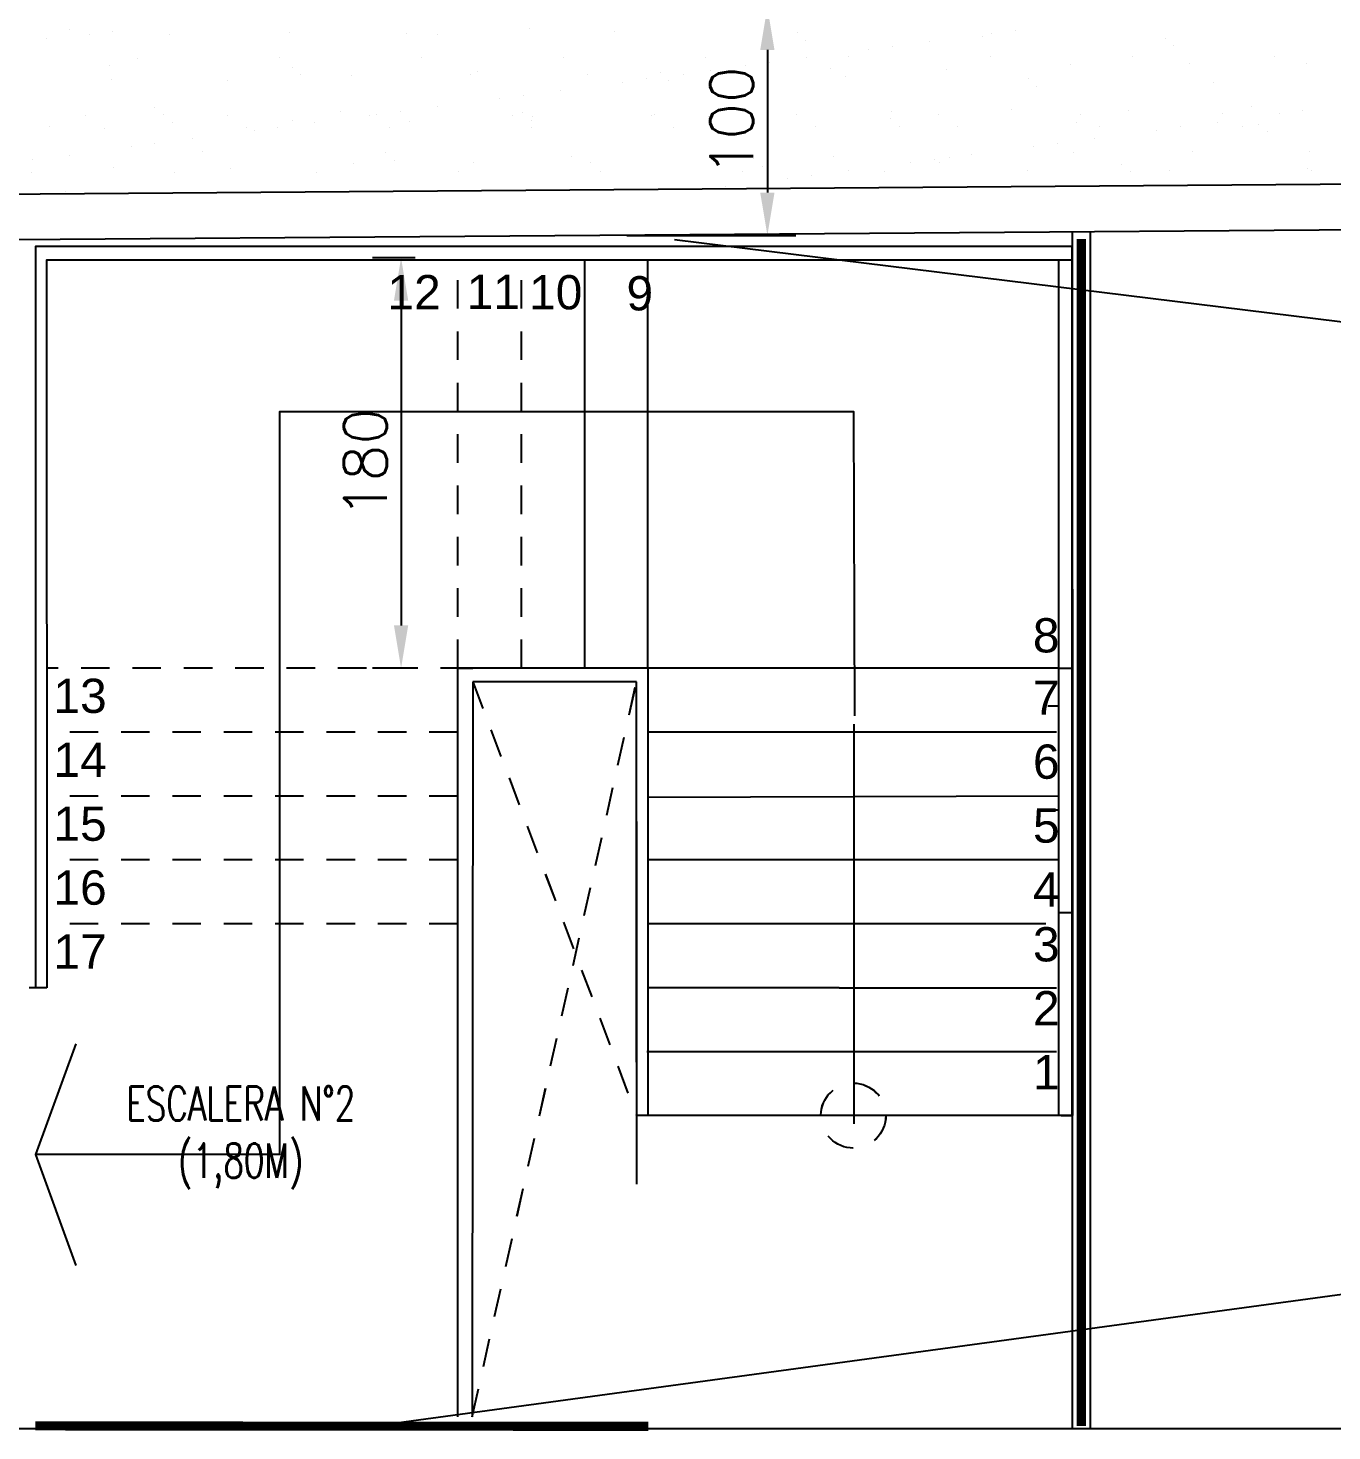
# Model space of a CAD drawing. Header units: millimetres. Extents: x 340 to 1003762, y 22 to 362022.
# Drawn here: x 414.42 to 420.13, y 106.71 to 112.85 of the extents above; entities that cross this region are included whole.
import ezdxf
from ezdxf.enums import TextEntityAlignment as Align
from ezdxf.xclip import XClip

# ---------------------------------------------------------------- set-up
doc = ezdxf.new("R2010")
doc.units = ezdxf.units.MM
doc.header["$XCLIPFRAME"] = 0
doc.linetypes.add('LSBB_P_002 - PLANTA 1° NIVEL SALA DE VENTAS$0$000_ALTILLO PROPUESTA$0$HIDDEN', pattern=[0.375, 0.25, -0.125])
doc.linetypes.add('LSBB_P_002 - PLANTA 1° NIVEL SALA DE VENTAS$0$CONTINUOS', pattern=[0])
for name, color, linetype in [('LSBB_P_002 - PLANTA 1° NIVEL SALA DE VENTAS$0$01', 8, 'Continuous'), ('LSBB_P_002 - PLANTA 1° NIVEL SALA DE VENTAS$0$A-SE CONSTRUYE RELLENO', 10, 'LSBB_P_002 - PLANTA 1° NIVEL SALA DE VENTAS$0$CONTINUOS'), ('LSBB_P_002 - PLANTA 1° NIVEL SALA DE VENTAS$0$A-TABIQUES', 3, 'Continuous'), ('LSBB_P_002 - PLANTA 1° NIVEL SALA DE VENTAS$0$COTAS 125', 2, 'Continuous'), ('LSBB_P_002 - PLANTA 1° NIVEL SALA DE VENTAS$0$ELEVACION', 2, 'Continuous'), ('LSBB_P_002 - PLANTA 1° NIVEL SALA DE VENTAS$0$ESCALERAS', 8, 'Continuous'), ('LSBB_P_002 - PLANTA 1° NIVEL SALA DE VENTAS$0$HATCH', 8, 'Continuous'), ('LSBB_P_002 - PLANTA 1° NIVEL SALA DE VENTAS$0$LETREROS', 2, 'Continuous'), ('LSBB_P_002 - PLANTA 1° NIVEL SALA DE VENTAS$0$MUROS', 5, 'Continuous'), ('LSBB_P_002 - PLANTA 1° NIVEL SALA DE VENTAS$0$REVIVE', 7, 'Continuous'), ('XREF', 7, 'Continuous')]:
    doc.layers.add(name, color=color, linetype=linetype)
doc.styles.add('LSBB_P_002 - PLANTA 1° NIVEL SALA DE VENTAS$0$ROMANS', font='romans')
doc.styles.add('LSBB_P_002 - PLANTA 1° NIVEL SALA DE VENTAS$0$SANSSERIF', font='sas_____.pfb')
doc.dimstyles.new('LSBB_P_002 - PLANTA 1° NIVEL SALA DE VENTAS$0$DIMENSION-125', dxfattribs={"dimscale": 125, "dimtxt": 0.0015, "dimasz": 0.0015, "dimexe": 0.001, "dimexo": 0.0005, "dimgap": 0.0005, "dimtad": 1, "dimdec": 0, "dimlfac": 100, "dimzin": 0, "dimdsep": 46, "dimtxsty": 'LSBB_P_002 - PLANTA 1° NIVEL SALA DE VENTAS$0$ROMANS', "dimcen": 0.004, "dimclrd": 4, "dimclre": 8, "dimclrt": 3, "dimadec": 0, "dimazin": 0, "dimtfac": 1, "dimtdec": 0, "dimtix": 1, "dimtofl": 0, "dimtmove": 2, "dimatfit": 3, "dimfxl": 0, "dimtolj": 1, "dimtzin": 0, "dimarcsym": 0})

# ---------------------------------------------------------------- blocks, each defined once
blk = doc.blocks.new('*X38')
at = {"color": 0}
for p, q in [((552.5356, 127.6657), (552.5356, 127.6657)), ((552.6205, 127.6439), (552.6205, 127.6439)), ((552.7246, 127.6576), (552.7246, 127.6576)), ((552.9745, 127.6432), (552.9745, 127.6432)), ((553.498, 127.6499), (553.498, 127.6499)), ((554.0096, 127.6474), (554.0096, 127.6474)), ((554.1479, 127.6411), (554.1479, 127.6411)), ((554.5498, 127.6669), (554.5498, 127.6669)), ((554.9232, 127.6572), (554.9232, 127.6572)), ((555.7234, 127.6503), (555.7234, 127.6503)), ((556.5355, 127.6326), (556.5355, 127.6326)), ((556.5734, 127.6464), (556.5734, 127.6464)), ((556.6775, 127.6601), (556.6775, 127.6601)), ((552.4343, 127.6237), (552.4343, 127.6237)), ((555.7603, 127.6165), (555.7603, 127.6165)), ((556.035, 127.5756), (556.035, 127.5756)), ((556.1391, 127.5893), (556.1391, 127.5893)), ((556.3017, 127.6107), (556.3017, 127.6107)), ((557.3358, 127.6258), (557.3358, 127.6258)), ((557.3727, 127.592), (557.3727, 127.592)), ((552.7095, 127.5062), (552.7095, 127.5062)), ((552.8314, 127.539), (552.8314, 127.539)), ((553.4542, 127.5402), (553.4542, 127.5402)), ((554.0771, 127.5413), (554.0771, 127.5413)), ((554.6999, 127.5424), (554.6999, 127.5424)), ((555.3227, 127.5436), (555.3227, 127.5436)), ((555.4967, 127.5047), (555.4967, 127.5047)), ((555.6008, 127.5184), (555.6008, 127.5184)), ((555.7633, 127.5398), (555.7633, 127.5398)), ((555.9455, 127.5447), (555.9455, 127.5447)), ((556.5684, 127.5458), (556.5684, 127.5458)), ((556.9191, 127.5097), (556.9191, 127.5097)), ((557.1912, 127.547), (557.1912, 127.547)), ((557.4426, 127.5164), (557.4426, 127.5164)), ((557.814, 127.5481), (557.814, 127.5481)), ((557.9542, 127.5139), (557.9542, 127.5139)), ((552.7166, 127.4453), (552.7166, 127.4453)), ((553.2283, 127.4429), (553.2283, 127.4429)), ((553.5098, 127.4993), (553.5098, 127.4993)), ((553.5467, 127.4656), (553.5467, 127.4656)), ((553.7684, 127.4623), (553.7684, 127.4623)), ((554.292, 127.469), (554.292, 127.469)), ((554.3219, 127.4817), (554.3219, 127.4817)), ((554.8036, 127.4666), (554.8036, 127.4666)), ((555.0624, 127.4475), (555.0624, 127.4475)), ((555.1222, 127.4748), (555.1222, 127.4748)), ((555.225, 127.4689), (555.225, 127.4689)), ((555.3438, 127.486), (555.3438, 127.486)), ((555.8673, 127.4927), (555.8673, 127.4927)), ((555.9343, 127.4571), (555.9343, 127.4571)), ((556.3789, 127.4902), (556.3789, 127.4902)), ((556.7346, 127.4502), (556.7346, 127.4502)), ((554.6866, 127.398), (554.6866, 127.398)), ((554.9583, 127.4338), (554.9583, 127.4338)), ((555.1591, 127.441), (555.1591, 127.441)), ((556.7715, 127.4165), (556.7715, 127.4165)), ((557.5467, 127.4325), (557.5467, 127.4325)), ((552.9086, 127.3238), (552.9086, 127.3238)), ((554.1483, 127.3272), (554.1483, 127.3272)), ((554.4199, 127.3629), (554.4199, 127.3629)), ((554.524, 127.3766), (554.524, 127.3766)), ((557.713, 127.3289), (557.713, 127.3289)), ((552.605, 127.2854), (552.605, 127.2854)), ((552.9455, 127.29), (552.9455, 127.29)), ((553.2278, 127.2865), (553.2278, 127.2865)), ((553.5106, 127.2645), (553.5106, 127.2645)), ((553.7207, 127.3061), (553.7207, 127.3061)), ((553.8506, 127.2876), (553.8506, 127.2876)), ((553.8816, 127.2921), (553.8816, 127.2921)), ((553.9857, 127.3058), (553.9857, 127.3058)), ((554.0222, 127.262), (554.0222, 127.262)), ((554.4735, 127.2888), (554.4735, 127.2888)), ((554.521, 127.2993), (554.521, 127.2993)), ((554.5579, 127.2655), (554.5579, 127.2655)), ((554.5624, 127.2815), (554.5624, 127.2815)), ((555.0859, 127.2882), (555.0859, 127.2882)), ((555.0963, 127.2899), (555.0963, 127.2899)), ((555.3331, 127.2816), (555.3331, 127.2816)), ((555.5975, 127.2857), (555.5975, 127.2857)), ((555.7191, 127.291), (555.7191, 127.291)), ((556.1334, 127.2747), (556.1334, 127.2747)), ((556.1377, 127.3052), (556.1377, 127.3052)), ((556.3419, 127.2922), (556.3419, 127.2922)), ((556.6612, 127.3119), (556.6612, 127.3119)), ((556.9648, 127.2933), (556.9648, 127.2933)), ((557.1729, 127.3094), (557.1729, 127.3094)), ((557.5628, 127.2589), (557.5628, 127.2589)), ((557.5876, 127.2944), (557.5876, 127.2944)), ((557.8345, 127.2946), (557.8345, 127.2946)), ((557.9386, 127.3083), (557.9386, 127.3083)), ((552.4469, 127.2383), (552.4469, 127.2383)), ((552.6893, 127.2316), (552.6893, 127.2316)), ((552.9871, 127.2578), (552.9871, 127.2578)), ((553.3121, 127.2328), (553.3121, 127.2328)), ((553.3432, 127.2212), (553.3432, 127.2212)), ((553.4473, 127.2349), (553.4473, 127.2349)), ((553.6099, 127.2563), (553.6099, 127.2563)), ((553.935, 127.2339), (553.935, 127.2339)), ((554.5578, 127.235), (554.5578, 127.235)), ((555.1806, 127.2362), (555.1806, 127.2362)), ((555.8035, 127.2373), (555.8035, 127.2373)), ((556.1702, 127.2409), (556.1702, 127.2409)), ((556.4263, 127.2384), (556.4263, 127.2384)), ((556.9455, 127.257), (556.9455, 127.257)), ((557.0491, 127.2396), (557.0491, 127.2396)), ((557.2961, 127.2238), (557.2961, 127.2238)), ((557.4002, 127.2375), (557.4002, 127.2375)), ((557.6719, 127.2407), (557.6719, 127.2407)), ((557.7457, 127.2501), (557.7457, 127.2501)), ((557.7826, 127.2164), (557.7826, 127.2164)), ((552.8049, 127.1503), (552.8049, 127.1503)), ((552.909, 127.164), (552.909, 127.164)), ((553.0716, 127.1854), (553.0716, 127.1854)), ((556.7578, 127.1529), (556.7578, 127.1529)), ((556.8619, 127.1666), (556.8619, 127.1666)), ((557.0245, 127.188), (557.0245, 127.188)), ((552.3706, 127.0931), (552.3706, 127.0931)), ((552.5332, 127.1145), (552.5332, 127.1145)), ((553.1195, 127.1306), (553.1195, 127.1306)), ((553.781, 127.077), (553.781, 127.077)), ((553.9198, 127.1237), (553.9198, 127.1237)), ((553.9566, 127.0899), (553.9566, 127.0899)), ((554.3046, 127.0836), (554.3046, 127.0836)), ((554.7319, 127.106), (554.7319, 127.106)), ((554.8162, 127.0812), (554.8162, 127.0812)), ((555.3564, 127.1007), (555.3564, 127.1007)), ((555.5321, 127.0992), (555.5321, 127.0992)), ((555.8799, 127.1073), (555.8799, 127.1073)), ((556.2194, 127.082), (556.2194, 127.082)), ((556.3235, 127.0957), (556.3235, 127.0957)), ((556.3442, 127.0815), (556.3442, 127.0815)), ((556.3915, 127.1049), (556.3915, 127.1049)), ((556.4861, 127.1171), (556.4861, 127.1171)), ((556.9317, 127.1243), (556.9317, 127.1243)), ((557.1445, 127.0746), (557.1445, 127.0746)), ((557.4552, 127.131), (557.4552, 127.131)), ((557.9668, 127.1286), (557.9668, 127.1286)), ((552.3701, 127.0371), (552.3701, 127.0371)), ((552.7292, 127.06), (552.7292, 127.06)), ((552.9929, 127.0382), (552.9929, 127.0382)), ((553.2409, 127.0575), (553.2409, 127.0575)), ((553.6158, 127.0393), (553.6158, 127.0393)), ((554.2386, 127.0405), (554.2386, 127.0405)), ((554.8614, 127.0416), (554.8614, 127.0416)), ((555.4842, 127.0427), (555.4842, 127.0427)), ((555.569, 127.0654), (555.569, 127.0654)), ((555.7852, 127.0248), (555.7852, 127.0248)), ((555.9477, 127.0462), (555.9477, 127.0462)), ((556.1071, 127.0439), (556.1071, 127.0439)), ((556.7299, 127.045), (556.7299, 127.045)), ((557.1814, 127.0408), (557.1814, 127.0408)), ((557.3527, 127.0461), (557.3527, 127.0461)), ((557.9566, 127.0569), (557.9566, 127.0569)), ((557.9756, 127.0473), (557.9756, 127.0473)), ((552.5182, 126.9551), (552.5182, 126.9551)), ((555.4094, 126.9754), (555.4094, 126.9754)), ((555.681, 127.0111), (555.681, 127.0111))]:
    blk.add_line(p, q, dxfattribs=at)
blk = doc.blocks.new('*D92')
at = {"layer": 'LSBB_P_002 - PLANTA 1° NIVEL SALA DE VENTAS$0$COTAS 125', "color": 8, "linetype": 'Continuous', "lineweight": -2, "transparency": 16777216}
for p, q in [((832.3309, 327.7662), (833.0711, 327.7662)), ((832.3309, 326.7662), (833.0711, 326.7662))]:
    blk.add_line(p, q, dxfattribs=at)
at = {"layer": 'LSBB_P_002 - PLANTA 1° NIVEL SALA DE VENTAS$0$COTAS 125', "linetype": 'Continuous', "lineweight": -2, "transparency": 16777216}
blk.add_line((832.9461, 327.5787), (832.9461, 326.9537), dxfattribs=at)
at = {"layer": 'LSBB_P_002 - PLANTA 1° NIVEL SALA DE VENTAS$0$COTAS 125', "transparency": 16777216}
for points in [[(832.9148, 327.5787), (832.9773, 327.5787), (832.9461, 327.7662)], [(832.9148, 326.9537), (832.9773, 326.9537), (832.9461, 326.7662)]]:
    blk.add_solid(points, dxfattribs=at)
at = {"layer": 'LSBB_P_002 - PLANTA 1° NIVEL SALA DE VENTAS$0$COTAS 125', "color": 2, "transparency": 16777216, "insert": (832.7898, 327.2662), "char_height": 0.1875, "attachment_point": 5, "rotation": 90, "style": 'LSBB_P_002 - PLANTA 1° NIVEL SALA DE VENTAS$0$ROMANS'}
blk.add_mtext('\\A1;100', dxfattribs=at)
blk = doc.blocks.new('LSBB_P_002 - PLANTA 1° NIVEL SALA DE VENTAS$0$ESCALERA')
at = {"layer": 'LSBB_P_002 - PLANTA 1° NIVEL SALA DE VENTAS$0$ELEVACION', "linetype": 'LSBB_P_002 - PLANTA 1° NIVEL SALA DE VENTAS$0$000_ALTILLO PROPUESTA$0$HIDDEN', "ltscale": 0.5}
for p, q in [((1223.1224, 323.8933), (1223.1224, 325.6806)), ((1223.4011, 323.8933), (1223.4011, 325.6806))]:
    blk.add_line(p, q, dxfattribs=at)
at = {"layer": 'LSBB_P_002 - PLANTA 1° NIVEL SALA DE VENTAS$0$ELEVACION', "ltscale": 0.5}
for p, q in [((1223.6789, 323.8933), (1223.6789, 325.6806)), ((1223.9557, 323.8933), (1223.9557, 325.6806)), ((1224.0072, 323.8933), (1223.1224, 323.8933))]:
    blk.add_line(p, q, dxfattribs=at)
at = {"layer": 'LSBB_P_002 - PLANTA 1° NIVEL SALA DE VENTAS$0$ELEVACION', "color": 8, "linetype": 'LSBB_P_002 - PLANTA 1° NIVEL SALA DE VENTAS$0$000_ALTILLO PROPUESTA$0$HIDDEN', "ltscale": 0.5}
for p, q in [((1223.1857, 320.6143), (1223.9057, 323.8333)), ((1223.1883, 323.8333), (1223.9057, 321.9334))]:
    blk.add_line(p, q, dxfattribs=at)
at = {"layer": 'LSBB_P_002 - PLANTA 1° NIVEL SALA DE VENTAS$0$ELEVACION'}
blk.add_line((1225.7657, 321.9333), (1225.8093, 321.9333), dxfattribs=at)
at = {"layer": 'LSBB_P_002 - PLANTA 1° NIVEL SALA DE VENTAS$0$ELEVACION', "ltscale": 0.5}
for points in [[(1225.8149, 321.9333), (1225.8142, 325.7406), (1221.2724, 325.7406), (1221.2724, 322.4933)], [(1225.8145, 321.9333), (1225.8145, 325.6806), (1221.321, 325.6806), (1221.3224, 322.4933)], [(1224.8618, 323.6844), (1224.8579, 325.0156), (1222.341, 325.0156), (1222.341, 321.7625), (1221.2724, 321.7625)], [(1223.1224, 320.6143), (1223.1224, 323.8933), (1223.1885, 323.8933)], [(1223.9557, 323.8933), (1223.9557, 321.9333)], [(1223.1883, 323.8333), (1223.1857, 320.6143)], [(1223.9057, 322.1679), (1223.9057, 323.8333)], [(1224.859, 321.8981), (1224.8596, 323.6474)], [(1223.9057, 323.2224), (1223.9057, 321.9334)], [(1221.4497, 322.2479), (1221.2724, 321.7625), (1221.4497, 321.2771)], [(1223.1844, 320.6143), (1223.1844, 320.6143)]]:
    blk.add_lwpolyline(points, dxfattribs=at)
at = {"layer": 'LSBB_P_002 - PLANTA 1° NIVEL SALA DE VENTAS$0$ELEVACION', "color": 8, "ltscale": 0.5}
for points in [[(1225.8145, 325.6603), (1225.8157, 322.821), (1225.7557, 322.821), (1225.7557, 325.6806)], [(1225.7557, 323.8933), (1223.9057, 323.8933)], [(1223.9057, 323.8333), (1223.1883, 323.8333)], [(1225.7082, 323.7289), (1225.7557, 323.7289)], [(1225.7457, 323.6133), (1223.9557, 323.6133)], [(1221.3224, 322.4933), (1221.2445, 322.4933)]]:
    blk.add_lwpolyline(points, dxfattribs=at)
at = {"layer": 'LSBB_P_002 - PLANTA 1° NIVEL SALA DE VENTAS$0$ELEVACION', "linetype": 'LSBB_P_002 - PLANTA 1° NIVEL SALA DE VENTAS$0$000_ALTILLO PROPUESTA$0$HIDDEN', "ltscale": 0.5}
for points in [[(1223.1724, 323.8933), (1221.3224, 323.8933)], [(1223.1224, 323.6133), (1221.3224, 323.6133)], [(1223.1224, 323.3333), (1221.3224, 323.3333)], [(1223.1224, 323.0533), (1221.3224, 323.0533)], [(1223.1224, 322.7733), (1221.3224, 322.7733)]]:
    blk.add_lwpolyline(points, dxfattribs=at)
at = {"layer": 'LSBB_P_002 - PLANTA 1° NIVEL SALA DE VENTAS$0$ELEVACION', "color": 8}
blk.add_lwpolyline([(1225.7557, 323.8936), (1225.8157, 323.8936), (1225.8157, 321.9333), (1225.7557, 321.9333)], close=True, dxfattribs=at)
for points in [[(1225.7557, 323.3333), (1223.9557, 323.3267)], [(1225.7557, 323.0533), (1223.9557, 323.0533)], [(1225.6982, 322.7733), (1223.9557, 322.7733)], [(1224.7932, 322.4933), (1223.9557, 322.4933)], [(1224.7932, 322.4933), (1225.7457, 322.4933)], [(1225.7457, 322.2133), (1223.9514, 322.2133)], [(1225.7557, 321.9333), (1223.9057, 321.9333)]]:
    blk.add_lwpolyline(points, dxfattribs=at)
at = {"layer": 'LSBB_P_002 - PLANTA 1° NIVEL SALA DE VENTAS$0$ELEVACION', "color": 8, "linetype": 'LSBB_P_002 - PLANTA 1° NIVEL SALA DE VENTAS$0$000_ALTILLO PROPUESTA$0$HIDDEN', "ltscale": 0.5}
blk.add_circle((1224.8557, 321.9333), 0.1423, dxfattribs=at)
at = {"layer": 'LSBB_P_002 - PLANTA 1° NIVEL SALA DE VENTAS$0$ELEVACION', "color": 8, "ltscale": 0.5, "style": 'LSBB_P_002 - PLANTA 1° NIVEL SALA DE VENTAS$0$SANSSERIF'}
for s, p in [('12', (1222.9313, 325.4653)), ('11', (1223.278, 325.4668)), ('10', (1223.5519, 325.4649)), ('  9', (1223.8619, 325.4604)), ('  8', (1225.6423, 323.9622)), ('13', (1221.468, 323.6972)), ('7', (1225.7009, 323.6889)), ('14', (1221.468, 323.4172)), ('6', (1225.7009, 323.4089)), ('15', (1221.468, 323.1372)), ('5', (1225.7009, 323.1289)), ('16', (1221.468, 322.8572)), ('4', (1225.7009, 322.8489)), ('17', (1221.468, 322.5772)), ('3', (1225.7009, 322.6089)), ('2', (1225.7009, 322.3289)), ('1', (1225.7009, 322.0489))]:
    blk.add_text(s, height=0.15, dxfattribs=at).set_placement(p, align=Align.CENTER)
blk = doc.blocks.new('*D490')
at = {"layer": 'LSBB_P_002 - PLANTA 1° NIVEL SALA DE VENTAS$0$REVIVE', "color": 8, "lineweight": -2, "transparency": 16777216}
for p, q in [((831.403, 326.6681), (831.2163, 326.6681)), ((831.3295, 324.8708), (831.2163, 324.8708))]:
    blk.add_line(p, q, dxfattribs=at)
at = {"layer": 'LSBB_P_002 - PLANTA 1° NIVEL SALA DE VENTAS$0$REVIVE', "color": 4, "lineweight": -2, "transparency": 16777216}
blk.add_line((831.3413, 326.4806), (831.3413, 325.0583), dxfattribs=at)
at = {"layer": 'LSBB_P_002 - PLANTA 1° NIVEL SALA DE VENTAS$0$REVIVE', "color": 4, "transparency": 16777216}
for points in [[(831.31, 326.4806), (831.3725, 326.4806), (831.3413, 326.6681)], [(831.31, 325.0583), (831.3725, 325.0583), (831.3413, 324.8708)]]:
    blk.add_solid(points, dxfattribs=at)
at = {"layer": 'LSBB_P_002 - PLANTA 1° NIVEL SALA DE VENTAS$0$REVIVE', "color": 3, "transparency": 16777216, "insert": (831.185, 325.7695), "char_height": 0.1875, "attachment_point": 5, "rotation": 90, "style": 'LSBB_P_002 - PLANTA 1° NIVEL SALA DE VENTAS$0$ROMANS'}
blk.add_mtext('\\A1;180', dxfattribs=at)
blk = doc.blocks.new('LSBB_P_002 - PLANTA 1° NIVEL SALA DE VENTAS$0$ESC1')
at = {"layer": 'LSBB_P_002 - PLANTA 1° NIVEL SALA DE VENTAS$0$A-SE CONSTRUYE RELLENO', "linetype": 'LSBB_P_002 - PLANTA 1° NIVEL SALA DE VENTAS$0$000_ALTILLO PROPUESTA$0$HIDDEN', "ltscale": 0.5}
for p, q in [((841.5895, 344.8708), (841.5895, 346.6581)), ((841.8682, 344.8708), (841.8682, 346.6581))]:
    blk.add_line(p, q, dxfattribs=at)
at = {"layer": 'LSBB_P_002 - PLANTA 1° NIVEL SALA DE VENTAS$0$A-SE CONSTRUYE RELLENO', "ltscale": 0.5}
for p, q in [((842.146, 344.8708), (842.146, 346.6581)), ((842.4227, 344.8708), (842.4227, 346.6581)), ((842.4743, 344.8708), (841.5894, 344.8708))]:
    blk.add_line(p, q, dxfattribs=at)
at = {"layer": 'LSBB_P_002 - PLANTA 1° NIVEL SALA DE VENTAS$0$A-SE CONSTRUYE RELLENO', "color": 8, "linetype": 'LSBB_P_002 - PLANTA 1° NIVEL SALA DE VENTAS$0$000_ALTILLO PROPUESTA$0$HIDDEN', "ltscale": 0.5}
for p, q in [((841.6527, 341.5918), (842.3727, 344.8108)), ((841.6553, 344.8108), (842.3727, 342.9109))]:
    blk.add_line(p, q, dxfattribs=at)
at = {"layer": 'LSBB_P_002 - PLANTA 1° NIVEL SALA DE VENTAS$0$A-SE CONSTRUYE RELLENO'}
blk.add_line((844.2327, 342.9108), (844.2763, 342.9108), dxfattribs=at)
at = {"layer": 'LSBB_P_002 - PLANTA 1° NIVEL SALA DE VENTAS$0$A-SE CONSTRUYE RELLENO', "ltscale": 0.5}
for points in [[(844.2819, 342.9108), (844.2813, 346.7181), (839.7394, 346.7181), (839.7394, 343.4708)], [(844.2816, 342.9108), (844.2816, 346.6581), (839.7881, 346.6581), (839.7894, 343.4708)], [(843.3289, 344.6619), (843.325, 345.9931), (840.8081, 345.9931), (840.8081, 342.74), (839.7394, 342.74)], [(841.5894, 341.5918), (841.5894, 344.8708), (841.6556, 344.8708)], [(842.4227, 344.8708), (842.4227, 342.9108)], [(841.6553, 344.8108), (841.6527, 341.5918)], [(842.3727, 343.1454), (842.3727, 344.8108)], [(843.326, 342.8756), (843.3266, 344.6249)], [(842.3727, 344.1999), (842.3727, 342.9109)], [(839.9168, 343.2254), (839.7394, 342.74), (839.9168, 342.2545)], [(841.6514, 341.5918), (841.6514, 341.5918)]]:
    blk.add_lwpolyline(points, dxfattribs=at)
at = {"layer": 'LSBB_P_002 - PLANTA 1° NIVEL SALA DE VENTAS$0$A-SE CONSTRUYE RELLENO', "color": 8, "ltscale": 0.5}
for points in [[(844.2816, 346.6378), (844.2827, 343.7985), (844.2227, 343.7985), (844.2227, 346.6581)], [(844.2227, 344.8708), (842.3727, 344.8708)], [(842.3727, 344.8108), (841.6553, 344.8108)], [(844.1753, 344.7064), (844.2227, 344.7064)], [(844.2127, 344.5908), (842.4227, 344.5908)], [(839.7894, 343.4708), (839.7115, 343.4708)]]:
    blk.add_lwpolyline(points, dxfattribs=at)
at = {"layer": 'LSBB_P_002 - PLANTA 1° NIVEL SALA DE VENTAS$0$A-SE CONSTRUYE RELLENO', "linetype": 'LSBB_P_002 - PLANTA 1° NIVEL SALA DE VENTAS$0$000_ALTILLO PROPUESTA$0$HIDDEN', "ltscale": 0.5}
for points in [[(841.6394, 344.8708), (839.7894, 344.8708)], [(841.5894, 344.5908), (839.7894, 344.5908)], [(841.5894, 344.3108), (839.7894, 344.3108)], [(841.5894, 344.0308), (839.7894, 344.0308)], [(841.5894, 343.7508), (839.7894, 343.7508)]]:
    blk.add_lwpolyline(points, dxfattribs=at)
at = {"layer": 'LSBB_P_002 - PLANTA 1° NIVEL SALA DE VENTAS$0$A-SE CONSTRUYE RELLENO', "color": 8}
blk.add_lwpolyline([(844.2227, 344.871), (844.2827, 344.871), (844.2827, 342.9108), (844.2227, 342.9108)], close=True, dxfattribs=at)
for points in [[(844.2227, 344.3108), (842.4227, 344.3042)], [(844.2227, 344.0308), (842.4227, 344.0308)], [(844.1653, 343.7508), (842.4227, 343.7508)], [(843.2603, 343.4708), (842.4227, 343.4708)], [(843.2603, 343.4708), (844.2127, 343.4708)], [(844.2127, 343.1908), (842.4184, 343.1908)], [(844.2227, 342.9108), (842.3727, 342.9108)]]:
    blk.add_lwpolyline(points, dxfattribs=at)
at = {"layer": 'LSBB_P_002 - PLANTA 1° NIVEL SALA DE VENTAS$0$A-SE CONSTRUYE RELLENO', "color": 8, "linetype": 'LSBB_P_002 - PLANTA 1° NIVEL SALA DE VENTAS$0$000_ALTILLO PROPUESTA$0$HIDDEN', "ltscale": 0.5}
blk.add_circle((843.3227, 342.9108), 0.1423, dxfattribs=at)
at = {"layer": 'LSBB_P_002 - PLANTA 1° NIVEL SALA DE VENTAS$0$A-SE CONSTRUYE RELLENO', "color": 8, "ltscale": 0.5, "style": 'LSBB_P_002 - PLANTA 1° NIVEL SALA DE VENTAS$0$SANSSERIF'}
for s, p in [('12', (841.3984, 346.4428)), ('11', (841.745, 346.4443)), ('10', (842.0189, 346.4424)), ('  9', (842.3289, 346.4379)), ('  8', (844.1093, 344.9397)), ('13', (839.9351, 344.6747)), ('7', (844.1679, 344.6664)), ('14', (839.9351, 344.3947)), ('6', (844.1679, 344.3864)), ('15', (839.9351, 344.1147)), ('5', (844.1679, 344.1064)), ('16', (839.9351, 343.8347)), ('4', (844.1679, 343.8264)), ('3', (844.1679, 343.5864)), ('17', (839.9351, 343.5547)), ('2', (844.1679, 343.3064)), ('1', (844.1679, 343.0264))]:
    blk.add_text(s, height=0.15, dxfattribs=at).set_placement(p, align=Align.CENTER)
blk = doc.blocks.new('LSBB_P_002 - PLANTA 1° NIVEL SALA DE VENTAS', base_point=(223.5696, 14.2202))
at = {"layer": 'LSBB_P_002 - PLANTA 1° NIVEL SALA DE VENTAS$0$01'}
for p, q in [((831.1394, 321.5406), (877.4098, 327.8302)), ((874.8145, 321.5406), (832.5394, 326.747))]:
    blk.add_line(p, q, dxfattribs=at)
at = {"layer": 'LSBB_P_002 - PLANTA 1° NIVEL SALA DE VENTAS$0$A-SE CONSTRUYE RELLENO', "const_width": 0.04}
for points in [[(834.3216, 321.5518), (834.3216, 326.7509)], [(832.4247, 321.5498), (829.7394, 321.5518)]]:
    blk.add_lwpolyline(points, dxfattribs=at)
at = {"layer": 'LSBB_P_002 - PLANTA 1° NIVEL SALA DE VENTAS$0$A-TABIQUES', "color": 2}
blk.add_lwpolyline([(834.2816, 326.7815), (834.2816, 321.5406), (834.3616, 321.5406), (834.3616, 326.7821)], dxfattribs=at)
at = {"layer": 'LSBB_P_002 - PLANTA 1° NIVEL SALA DE VENTAS$0$ESCALERAS'}
blk.add_lwpolyline([(832.3727, 323.68), (832.3727, 322.6108)], dxfattribs=at)
at = {"layer": 'LSBB_P_002 - PLANTA 1° NIVEL SALA DE VENTAS$0$ESCALERAS', "color": 8}
blk.add_lwpolyline([(829.9168, 323.2254), (829.7394, 322.74), (829.9168, 322.2545)], dxfattribs=at)
at = {"layer": 'LSBB_P_002 - PLANTA 1° NIVEL SALA DE VENTAS$0$MUROS', "color": 9}
for p, q in [((853.7406, 327.1295), (829.4453, 326.9447)), ((853.7421, 326.9295), (829.6508, 326.7463))]:
    blk.add_line(p, q, dxfattribs=at)
at = {"layer": 'LSBB_P_002 - PLANTA 1° NIVEL SALA DE VENTAS$0$MUROS', "color": 5}
blk.add_line((824.874, 321.5406), (874.8145, 321.5406), dxfattribs=at)
at = {"layer": 'LSBB_P_002 - PLANTA 1° NIVEL SALA DE VENTAS$0$REVIVE'}
blk.add_lwpolyline([(834.1679, 324.2508), (834.2254, 324.2508)], dxfattribs=at)
at = {"layer": 'LSBB_P_002 - PLANTA 1° NIVEL SALA DE VENTAS$0$A-SE CONSTRUYE RELLENO', "color": 1}
blk.add_blockref('LSBB_P_002 - PLANTA 1° NIVEL SALA DE VENTAS$0$ESC1', (-10, -20), dxfattribs=at)
at = {"layer": 'LSBB_P_002 - PLANTA 1° NIVEL SALA DE VENTAS$0$ESCALERAS'}
blk.add_blockref('LSBB_P_002 - PLANTA 1° NIVEL SALA DE VENTAS$0$ESCALERA', (-391.5329, 0.9775), dxfattribs=at)
at = {"layer": 'LSBB_P_002 - PLANTA 1° NIVEL SALA DE VENTAS$0$HATCH'}
blk.add_blockref('*X38', (277.3539, 200.004), dxfattribs=at)
at = {"layer": 'LSBB_P_002 - PLANTA 1° NIVEL SALA DE VENTAS$0$LETREROS', "insert": (830.6391, 323.0389), "char_height": 0.15, "attachment_point": 2, "style": 'LSBB_P_002 - PLANTA 1° NIVEL SALA DE VENTAS$0$ROMANS'}
blk.add_mtext('{\\W0.7;ESCALERA N°2\\P(1,80M)}', dxfattribs=at)
at = {"layer": 'LSBB_P_002 - PLANTA 1° NIVEL SALA DE VENTAS$0$COTAS 125', "color": 2}
dim = blk.add_linear_dim(base=(832.9461, 326.7662), p1=(832.2684, 327.7662), p2=(832.2684, 326.7662), angle=90, dimstyle='LSBB_P_002 - PLANTA 1° NIVEL SALA DE VENTAS$0$DIMENSION-125', override={"dimclrd": 256, "dimclrt": 2, "dimfxl": 0.005}, dxfattribs=at)
dim.commit()
dim.dimension.update_dxf_attribs({"geometry": '*D92', "text_midpoint": (832.7898, 327.2662)})
at = {"layer": 'LSBB_P_002 - PLANTA 1° NIVEL SALA DE VENTAS$0$REVIVE'}
dim = blk.add_linear_dim(base=(831.3413, 324.8708), p1=(831.4655, 326.6681), p2=(831.392, 324.8708), angle=90, dimstyle='LSBB_P_002 - PLANTA 1° NIVEL SALA DE VENTAS$0$DIMENSION-125', override={"dimfxl": 0.02}, dxfattribs=at)
dim.commit()
dim.dimension.update_dxf_attribs({"geometry": '*D490', "text_midpoint": (831.185, 325.7695)})

msp = doc.modelspace()

# ---------------------------------------------------------------- block references
at = {"layer": 'XREF'}
ref = msp.add_blockref('LSBB_P_002 - PLANTA 1° NIVEL SALA DE VENTAS', (-191.719, -200.5998), dxfattribs=at)
XClip(ref).set_block_clipping_path([(755.454857474, 236.6800249606), (887.3150098981, 333.6713636781)])

doc.saveas('drawing.dxf')
